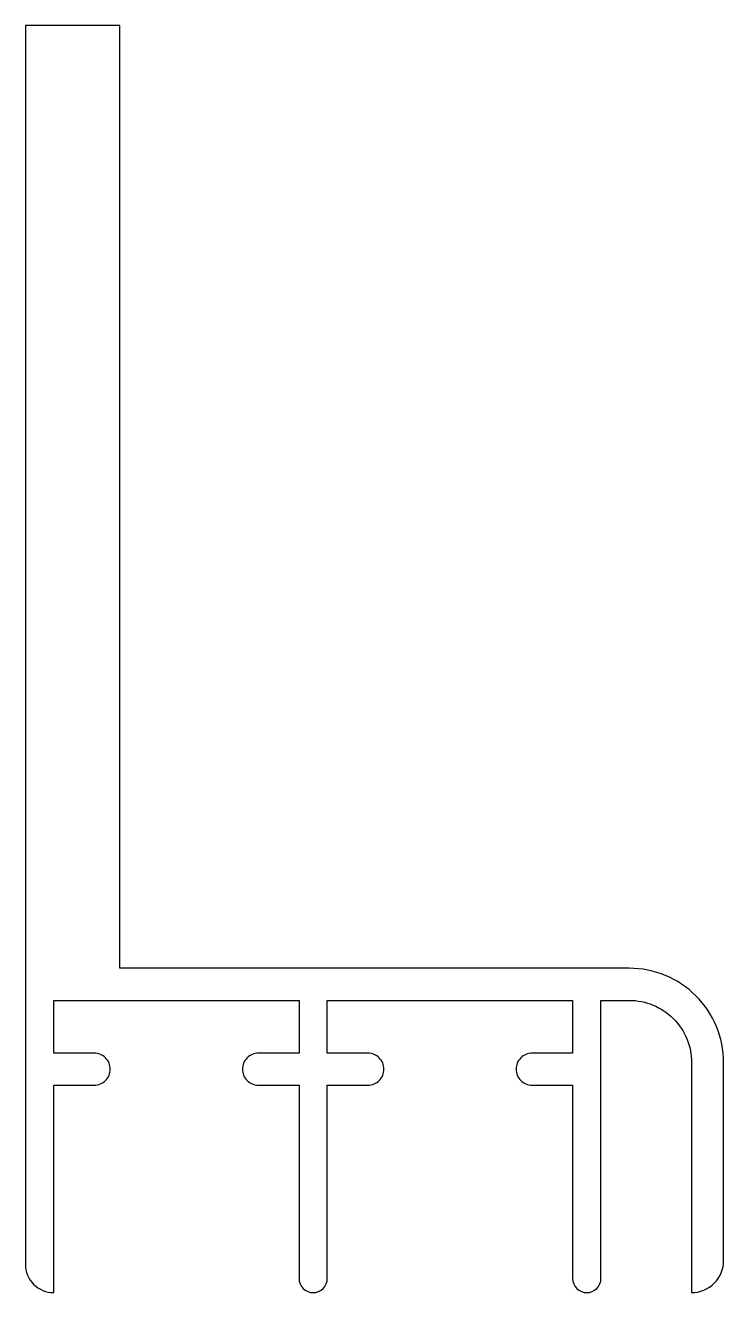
# Model space of a CAD drawing. Extents: x 141.4 to 178.4, y 173.1 to 240.3.
import ezdxf

# ---------------------------------------------------------------- set-up
doc = ezdxf.new("R2010")
doc.units = 0
doc.header["$LTSCALE"] = 5
doc.layers.get('0').update_dxf_attribs({"linetype": 'CONTINUOUS'})

msp = doc.modelspace()

# ---------------------------------------------------------------- linework, layer by layer
at = {"color": 0, "linetype": 'CONTINUOUS'}
for p, q in [((160.407, 184.964), (160.407, 184.964)), ((156.657, 173.114), (156.657, 173.114))]:
    msp.add_line(p, q, dxfattribs=at)
msp.add_lwpolyline([(157.407, 173.864), (157.407, 184.114), (159.557, 184.114, 0.414214), (160.407, 184.964, 0.414214), (159.557, 185.814), (157.407, 185.814), (157.407, 188.614), (170.407, 188.614), (170.407, 185.814), (168.257, 185.814, 0.414214), (167.407, 184.964), (167.407, 184.964, 0.414214), (168.257, 184.114), (170.407, 184.114), (170.407, 173.864, 0.414214), (171.157, 173.114), (171.157, 173.114, 0.414214), (171.907, 173.864), (171.907, 188.614), (173.407, 188.614, -0.414214), (176.707, 185.314), (176.707, 173.114), (176.707, 173.114, 0.414214), (178.407, 174.814), (178.407, 185.314, 0.414214), (173.407, 190.314), (146.407, 190.314), (146.407, 240.314), (141.407, 240.314), (141.407, 174.614, 0.414214), (142.907, 173.114), (142.907, 173.114), (142.907, 184.114), (145.057, 184.114, 0.414214), (145.907, 184.964), (145.907, 184.964, 0.414214), (145.057, 185.814), (142.907, 185.814), (142.907, 188.614), (155.907, 188.614), (155.907, 185.814), (153.757, 185.814, 0.414214), (152.907, 184.964), (152.907, 184.964, 0.414214), (153.757, 184.114), (155.907, 184.114), (155.907, 173.864, 0.414214), (156.657, 173.114, 0.414214)], format="xyb", close=True, dxfattribs=at)

doc.saveas('drawing.dxf')
